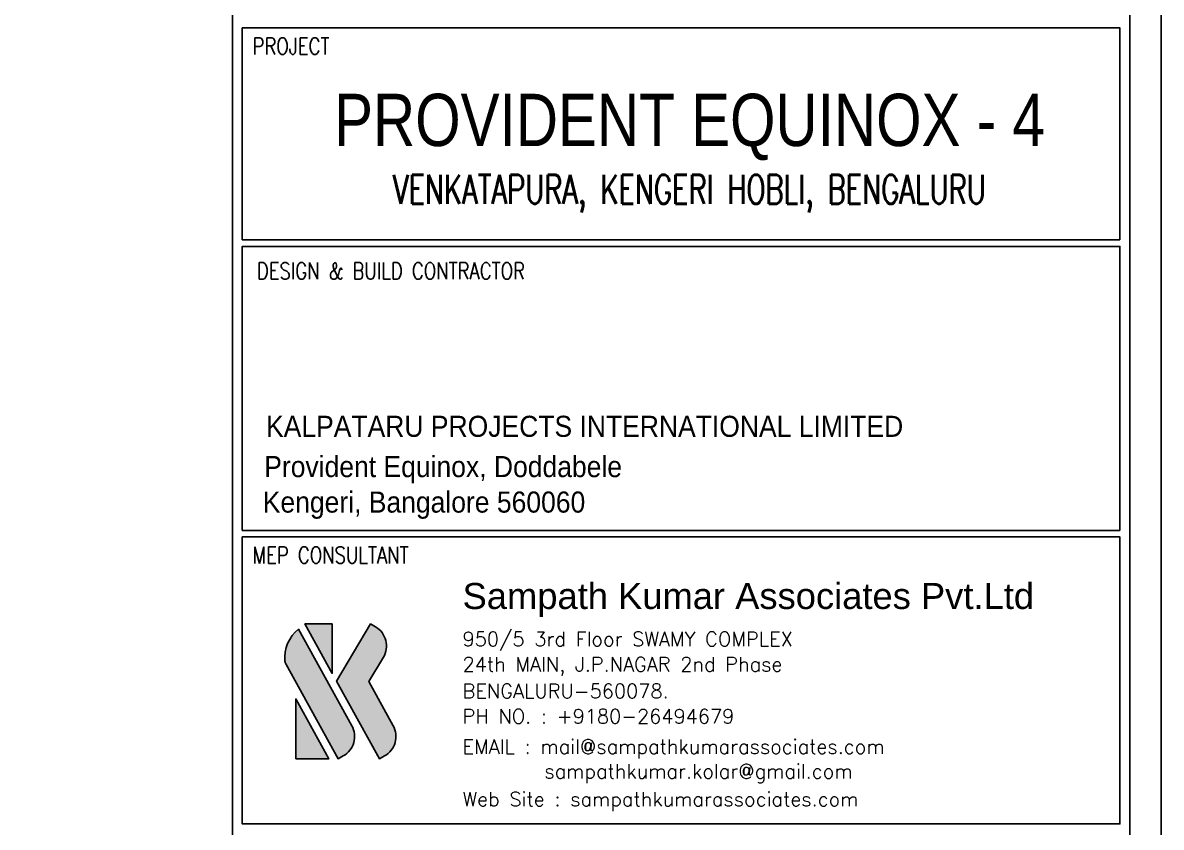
# Model space of a CAD drawing. Extents: x 473024 to 774629, y -1213442 to -1126596.
# Drawn here: x 590977 to 604474, y -1201061 to -1191527 of the extents above; entities that cross this region are included whole.
import ezdxf
from ezdxf.enums import TextEntityAlignment as Align

# ---------------------------------------------------------------- set-up
doc = ezdxf.new("R2010")
doc.units = 0
doc.header["$LTSCALE"] = 100
doc.header["$MEASUREMENT"] = 0
doc.layers.get('0').update_dxf_attribs({"linetype": 'CONTINUOUS'})
for name, color, linetype in [('TITLE TEXT', 7, 'CONTINUOUS'), ('TITLE2', 7, 'CONTINUOUS'), ('TITLEBLOCK', 8, 'CONTINUOUS')]:
    doc.layers.add(name, color=color, linetype=linetype)
doc.styles.add('ROMANS', font='romans.shx', dxfattribs={"width": 0.8})
doc.styles.get("Standard").update_dxf_attribs({"font": 'arial.ttf'})
doc.styles.add('TIT-REAL-ARCH-XFR-A1-TIT_PLAN$0$TIT-REAL-ARCH-INT-A1-INSERT R1$0$TIT-REAL-ARCH-INT-A1-XREF$0$Arial', font='arial.ttf')
doc.styles.add('TIT-REAL-ARCH-XFR-A1-TIT_PLAN$0$TIT-REAL-ARCH-INT-A1-INSERT R1$0$TIT-REAL-ARCH-INT-A1-XREF$0$ROMANS', font='romans.shx', dxfattribs={"width": 0.7})
doc.styles.add('TITLE', font='arial.ttf', dxfattribs={"width": 0.8, "height": 37.5})

# ---------------------------------------------------------------- blocks, each defined once
blk = doc.blocks.new('zw$A50D')
at = {"width": 0.9}
for s, p in [('KALPATARU PROJECTS INTERNATIONAL LIMITED', (248, -1788)), ('Provident Equinox, Doddabele', (231, -2175)), ('Kengeri, Bangalore 560060', (217, -2516))]:
    blk.add_text(s, height=202.5, dxfattribs=at).set_placement(p)

msp = doc.modelspace()

# ---------------------------------------------------------------- hatches: boundary and pattern name
at = {"layer": 'TITLEBLOCK'}
h = msp.add_hatch(color=5, dxfattribs=at)
h.paths.add_polyline_path([(595080.6, -1199335.7), (595252, -1199047.9, 0.4142136), (595160.4, -1198686.2), (595101.3, -1198651), (594697.2, -1199329.4), (595205, -1200249.7), (595265.2, -1200216.5, 0.4142136), (595368.7, -1199857.9)])
h.paths.add_polyline_path([(594247.9, -1198714.6, 0.2594097), (594084.9, -1199093, 0.1011907), (594095.4, -1199126.7), (594715.1, -1200249.7), (594775.3, -1200216.5, 0.4142136), (594878.8, -1199857.9)])
h.paths.add_polyline_path([(594322.8, -1198651), (594646.5, -1199237.6), (594646.5, -1198651)])
h.paths.add_polyline_path([(594212.8, -1200251.7), (594604.8, -1200251.7), (594212.8, -1199541.4)])

# ---------------------------------------------------------------- linework, layer by layer
at = {"color": 2, "linetype": 'Continuous'}
msp.add_line((593465.1, -1212692.3, 0), (593465.1, -1138280.6, 0), dxfattribs=at)
at = {"color": 2, "linetype": 'Continuous', "elevation": 0}
for points in [[(603983.3, -1194099.1), (593578.4, -1194099.1), (593578.4, -1191589), (603983.3, -1191589)], [(603983.3, -1197542.8), (593578.4, -1197542.8), (593578.4, -1194177.4), (603983.3, -1194177.4), (603983.3, -1197542.8)], [(593578.4, -1197621), (603983.3, -1197621), (603983.3, -1201022.3), (593578.4, -1201022.3)]]:
    msp.add_lwpolyline(points, close=True, dxfattribs=at)
at = {"layer": 'TITLE2', "color": 4, "elevation": 0}
msp.add_lwpolyline([(604473.6, -1213069.4), (604473.6, -1126969.1), (473397.1, -1126969.1), (473397.1, -1213069.4)], close=True, dxfattribs=at)
at = {"layer": 'TITLE2', "color": 12, "elevation": 0}
msp.add_lwpolyline([(604100.7, -1212696.5), (604100.7, -1127341.9), (473769.9, -1127341.9), (473769.9, -1212696.5)], close=True, dxfattribs=at)
at = {"layer": 'TITLEBLOCK', "color": 5, "elevation": 24.3}
for points in [[(594878.8, -1199857.9), (594247.9, -1198714.6, 0.2594097), (594084.9, -1199093, 0.1011907), (594095.4, -1199126.7), (594715.1, -1200249.7), (594775.3, -1200216.5, 0.4142136), (594878.8, -1199857.9)], [(595265.2, -1200216.5), (595205, -1200249.7), (594697.2, -1199329.4), (595101.3, -1198651), (595160.4, -1198686.2, -0.4142136), (595252, -1199047.9), (595080.6, -1199335.7), (595368.7, -1199857.9, -0.4142136), (595265.2, -1200216.5)]]:
    msp.add_lwpolyline(points, format="xyb", dxfattribs=at)
for points in [[(594646.5, -1198651), (594646.5, -1199237.6), (594322.8, -1198651)], [(594212.8, -1200251.7), (594212.8, -1199541.4), (594604.8, -1200251.7)]]:
    msp.add_lwpolyline(points, close=True, dxfattribs=at)

# ---------------------------------------------------------------- block references
at = {"color": 1, "xscale": 1.233365284158182, "yscale": 1.233365284158182, "zscale": 1.233365284158182}
msp.add_blockref('zw$A50D', (593554.9, -1194229.6, 0), dxfattribs=at)

# ---------------------------------------------------------------- texts
at = {"color": 4, "linetype": 'Continuous', "style": 'ROMANS', "width": 0.8}
for s, height, p in [('PROJECT', 195.58, (593702, -1191901.9, 0)), ('DESIGN & BUILD CONTRACTOR', 195.582, (593752.7, -1194565.6, 0)), ('MEP CONSULTANT', 195.582, (593702, -1197933.9, 0))]:
    msp.add_text(s, height=height, dxfattribs=at).set_placement(p)
at = {"color": 6}
for s, height, style, width, p in [('PROVIDENT EQUINOX - 4', 619.719, 'TIT-REAL-ARCH-XFR-A1-TIT_PLAN$0$TIT-REAL-ARCH-INT-A1-INSERT R1$0$TIT-REAL-ARCH-INT-A1-XREF$0$Arial', 0.8, (598880.9, -1192678.7, 0)), ('VENKATAPURA, KENGERI HOBLI, BENGALURU', 341.443, 'TIT-REAL-ARCH-XFR-A1-TIT_PLAN$0$TIT-REAL-ARCH-INT-A1-INSERT R1$0$TIT-REAL-ARCH-INT-A1-XREF$0$ROMANS', 0.7, (598880.9, -1193500.9, 0))]:
    msp.add_text(s, height=height, dxfattribs=dict(at, style=style, width=width)).set_placement(p, align=Align.MIDDLE_CENTER)
at = {"layer": 'TITLE TEXT', "color": 7, "style": 'TITLE'}
msp.add_text('Sampath Kumar Associates Pvt.Ltd  ', height=308.341, dxfattribs=at).set_placement((596191, -1198475.2, 0))
at = {"layer": 'TITLE TEXT', "color": 3, "style": 'ROMANS'}
for s, p in [('950/5 3rd Floor SWAMY COMPLEX', (596191, -1198915, 0)), ('24th MAIN, J.P.NAGAR 2nd Phase ', (596191, -1199214.4, 0)), ('BENGALURU-560078.', (596191, -1199531.3, 0)), ('PH NO. : +9180-26494679', (596191, -1199830.7, 0)), ('EMAIL : mail@sampathkumarassociates.com', (596191, -1200190.4, 0)), ('sampathkumar.kolar@gmail.com', (597159.2, -1200482.3, 0)), ('Web Site : sampathkumarassociates.com', (596191, -1200813.1, 0))]:
    msp.add_text(s, height=168.186, dxfattribs=at).set_placement(p)

doc.saveas('drawing.dxf')
